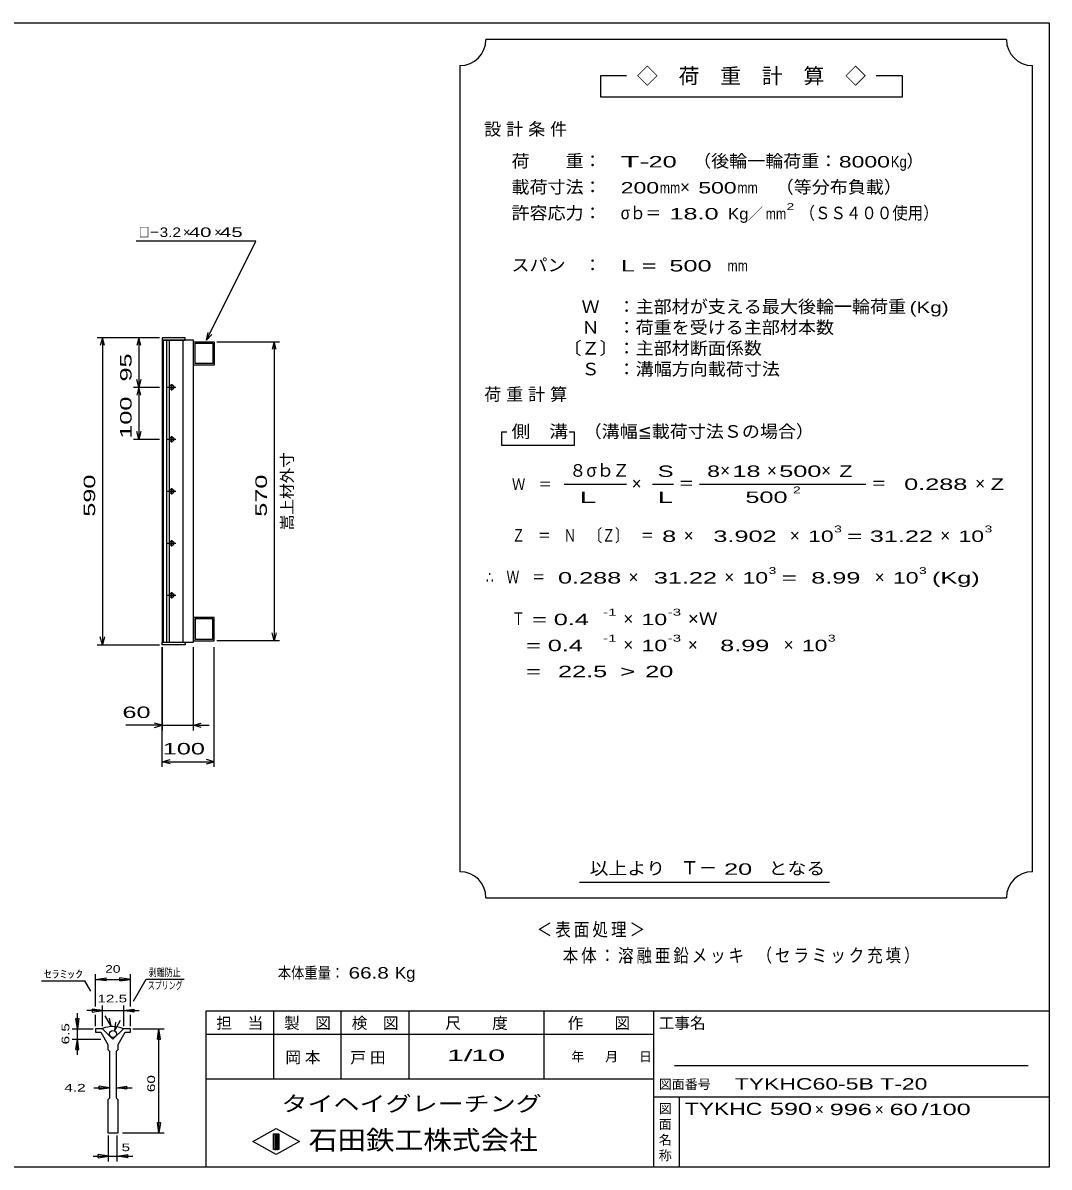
# Model space of a CAD drawing. Units: millimetres, scale not verified. Extents: x -1820 to 1724, y -1285 to 1059.
# Drawn here: x -248 to 1724, y -1141 to 1059 of the extents above; entities that cross this region are included whole.
import ezdxf
from ezdxf.enums import TextEntityAlignment as Align

# ---------------------------------------------------------------- set-up
doc = ezdxf.new("R2010")
doc.units = ezdxf.units.MM
doc.header["$LTSCALE"] = 10
for name, color, linetype, lineweight in [('0_2', 150, 'Continuous', 25), ('16', 3, 'Continuous', 25), ('22', 2, 'Continuous', 25), ('32', 4, 'Continuous', 25)]:
    doc.layers.add(name, color=color, linetype=linetype, lineweight=lineweight)
doc.styles.add('ベクトル', font='')
doc.styles.get('ベクトル').set_extended_font_data('ベクトル')

msp = doc.modelspace()

# ---------------------------------------------------------------- linework, layer by layer
at = {"layer": '0_2'}
for p, q in [((-1736, 1059), (1724, 1059)), ((1724, 1059), (1724, -1141)), ((1724, -841), (104, -841)), ((104, -841), (104, -1141)), ((234, -841), (234, -971)), ((364, -971), (364, -841)), ((494, -841), (494, -971)), ((754, -971), (754, -841)), ((964, -841), (964, -1141)), ((964, -886), (104, -886)), ((1684, -946), (1004, -946)), ((104, -971), (964, -971)), ((964, -1006), (1724, -1006)), ((1014, -1141), (1014, -1006)), ((194, -1092), (239, -1067)), ((234, -1077), (244, -1077)), ((234, -1107), (234, -1077)), ((234, -1077), (236, -1077)), ((236, -1077), (236, -1107)), ((238, -1107), (238, -1077)), ((238, -1077), (240, -1077)), ((239, -1067), (284, -1092)), ((240, -1077), (240, -1107)), ((242, -1107), (242, -1077)), ((242, -1077), (244, -1077)), ((244, -1077), (244, -1107)), ((244, -1077), (244, -1107)), ((239, -1117), (194, -1092)), ((284, -1092), (239, -1117)), ((244, -1107), (234, -1107)), ((236, -1107), (238, -1107)), ((240, -1107), (242, -1107)), ((1724, -1141), (-1736, -1141))]:
    msp.add_line(p, q, dxfattribs=at)
at = {"layer": '16'}
for p, q in [((64, 453.5), (20, 453.5)), ((20, 453.5), (20, 449)), ((20, 449), (64, 449)), ((20, 449), (20, -132)), ((80, 449), (20, 449)), ((22, 449), (22, -132)), ((29, -132), (29, 449)), ((33, 449), (33, -132)), ((60, -132), (60, 449)), ((64, 449), (64, 453.5)), ((80, -132), (80, 449)), ((80, 446), (120, 446)), ((80, 401), (80, 446)), ((83, 443), (117, 443)), ((83, 404), (83, 443)), ((117, 443), (117, 404)), ((120, 446), (120, 401)), ((120, 401), (80, 401)), ((117, 404), (83, 404)), ((30, 358.5), (46, 358.5)), ((40, 361.5), (36, 361.5)), ((36, 355.5), (40, 355.5)), ((38, 364.5), (38, 352.5)), ((38, 264.5), (38, 252.5)), ((30, 258.5), (46, 258.5)), ((40, 261.5), (36, 261.5)), ((36, 255.5), (40, 255.5)), ((30, 158.5), (46, 158.5)), ((40, 161.5), (36, 161.5)), ((36, 155.5), (40, 155.5)), ((38, 164.5), (38, 152.5)), ((30, 58.5), (46, 58.5)), ((40, 61.5), (36, 61.5)), ((36, 55.5), (40, 55.5)), ((38, 64.5), (38, 52.5)), ((30, -41.5), (46, -41.5)), ((40, -38.5), (36, -38.5)), ((38, -35.5), (38, -47.5)), ((36, -44.5), (40, -44.5)), ((120, -84), (80, -84)), ((80, -84), (80, -129)), ((117, -87), (83, -87)), ((83, -87), (83, -126)), ((117, -126), (117, -87)), ((120, -129), (120, -84)), ((20, -132), (64, -132)), ((20, -136.5), (20, -132)), ((20, -132), (80, -132)), ((64, -132), (64, -136.5)), ((80, -129), (120, -129)), ((83, -126), (117, -126)), ((64, -136.5), (20, -136.5))]:
    msp.add_line(p, q, dxfattribs=at)
for centre, radius, start, end in [((36, 358.5), 3, 90, 270), ((38, 358.5), 4, 46.6, 133.4), ((38, 358.5), 4, 226.6, 313.4), ((40, 358.5), 3, 270, 90), ((36, 258.5), 3, 90, 270), ((38, 258.5), 4, 46.6, 133.4), ((38, 258.5), 4, 226.6, 313.4), ((40, 258.5), 3, 270, 90), ((36, 158.5), 3, 90, 270), ((38, 158.5), 4, 46.6, 133.4), ((38, 158.5), 4, 226.6, 313.4), ((40, 158.5), 3, 270, 90), ((36, 58.5), 3, 90, 270), ((38, 58.5), 4, 46.6, 133.4), ((38, 58.5), 4, 226.6, 313.4), ((40, 58.5), 3, 270, 90), ((36, -41.5), 3, 90, 270), ((38, -41.5), 4, 46.6, 133.4), ((40, -41.5), 3, 270, 90), ((38, -41.5), 4, 226.6, 313.4)]:
    msp.add_arc(centre, radius, start, end, dxfattribs=at)
at = {"layer": '22', "color": 4}
for p, q in [((1642, 1027), (642, 1027)), ((592, 977), (592, -573)), ((1692, -573), (1692, 977)), ((912, 957), (862, 957)), ((862, 957), (862, 917)), ((1442, 957), (1392, 957)), ((1442, 917), (1442, 957)), ((862, 917), (1442, 917)), ((200, 639), (-30, 639)), ((105, 449), (200, 639)), ((105, 449), (108, 463.6)), ((15, 453.5), (-105, 453.5)), ((-95, 453.5), (-99, 438.5)), ((-91, 438.5), (-95, 453.5)), ((-95, 453.5), (-95, -136.5)), ((15, 453.5), (-35, 453.5)), ((-25, 453.5), (-29, 438.5)), ((-21, 438.5), (-25, 453.5)), ((-25, 453.5), (-25, 358.5)), ((105, 449), (115, 460)), ((125, 446), (245, 446)), ((235, 446), (231, 431)), ((239, 431), (235, 446)), ((235, 446), (235, -129)), ((-35, 358.5), (15, 358.5)), ((-25, 358.5), (-29, 373.5)), ((-25, 358.5), (-29, 343.5)), ((-21, 373.5), (-25, 358.5)), ((-21, 343.5), (-25, 358.5)), ((-25, 358.5), (-25, 258.5)), ((-25, 258.5), (-29, 273.5)), ((-21, 273.5), (-25, 258.5)), ((682, 272), (672, 272)), ((672, 272), (672, 247)), ((812, 272), (802, 272)), ((812, 247), (812, 272)), ((-35, 258.5), (15, 258.5)), ((672, 247), (812, 247)), ((792, 172), (912, 172)), ((962, 172), (1002, 172)), ((1052, 172), (1372, 172)), ((-95, -136.5), (-99, -121.5)), ((-91, -121.5), (-95, -136.5)), ((245, -129), (125, -129)), ((235, -129), (231, -114)), ((239, -114), (235, -129)), ((-105, -136.5), (15, -136.5)), ((20, -141.5), (20, -301.5)), ((20, -371.5), (20, -141.5)), ((80, -301.5), (80, -141.5)), ((120, -371.5), (120, -141.5)), ((20, -291.5), (-50, -291.5)), ((20, -291.5), (5, -287.5)), ((5, -295.5), (20, -291.5)), ((20, -291.5), (80, -291.5)), ((80, -291.5), (95, -287.5)), ((95, -295.5), (80, -291.5)), ((80, -291.5), (110, -291.5)), ((20, -361.5), (35, -357.5)), ((35, -365.5), (20, -361.5)), ((20, -361.5), (120, -361.5)), ((120, -361.5), (105, -357.5)), ((105, -365.5), (120, -361.5)), ((822, -593), (1302, -593)), ((642, -623), (1642, -623))]:
    msp.add_line(p, q, dxfattribs=at)
for centre, start, end in [((592, 1027), 270, 0), ((1692, 1027), 180, 270), ((592, -623), 0, 90), ((1692, -623), 90, 180)]:
    msp.add_arc(centre, 50, start, end, dxfattribs=at)
at = {"layer": '32'}
for p, q in [((-108, -832), (-108, -770)), ((-41.33, -832), (-41.33, -770)), ((-212.33, -783), (-129, -783)), ((-117.33, -803), (-129, -783)), ((-108, -780), (-88, -777)), ((-88, -783), (-108, -780)), ((-108, -780), (-41.33, -780)), ((-88, -783), (-88, -777)), ((-41.33, -780), (-61.33, -777)), ((-61.33, -783), (-61.33, -777)), ((-61.33, -783), (-41.33, -780)), ((-35.33, -821.67), (-11, -779.67)), ((-11, -779.67), (62.34, -779.67)), ((-94.67, -870), (-94.67, -830)), ((-54.67, -830), (-54.67, -870)), ((-143, -875), (-146, -855)), ((-146, -855), (-140, -855)), ((-143, -875), (-143, -845)), ((-140, -855), (-143, -875)), ((-94.67, -840), (-124.67, -840)), ((-94.67, -840), (-114.67, -837)), ((-114.67, -837), (-114.67, -843)), ((-114.67, -843), (-94.67, -840)), ((-108, -870), (-108, -848)), ((-94.67, -840), (-54.67, -840)), ((-78, -870), (-89.67, -850)), ((-78, -870), (-81.67, -854.33)), ((-54.67, -840), (-34.67, -837)), ((-34.67, -843), (-54.67, -840)), ((-54.67, -840), (-24.67, -840)), ((-41.33, -870), (-41.33, -848)), ((-34.67, -837), (-34.67, -843)), ((-153, -875), (-113, -875)), ((-143, -895), (-143, -875)), ((-108, -875), (-108, -881.67)), ((-94.67, -875), (-108, -875)), ((-74.67, -895), (-94.67, -875)), ((-54.67, -875), (-74.67, -895)), ((-71.33, -878.33), (-60, -858.33)), ((-71.33, -878.33), (-69, -862.33)), ((-41.33, -875), (-54.67, -875)), ((-41.33, -881.67), (-41.33, -875)), ((-36.33, -875), (23.67, -875)), ((10.67, -895), (13.67, -875)), ((16.67, -895), (13.67, -875)), ((13.67, -1075), (13.67, -875)), ((-153, -895), (-98, -895)), ((-146, -915), (-143, -895)), ((-140, -915), (-143, -895)), ((-143, -925), (-143, -895)), ((-108, -881.67), (-98, -881.67)), ((-98, -881.67), (-84.67, -905)), ((-64.67, -905), (-51.33, -881.67)), ((-51.33, -881.67), (-41.33, -881.67)), ((10.67, -895), (16.67, -895)), ((-146, -915), (-140, -915)), ((-84.67, -905), (-84.67, -915)), ((-84.67, -915), (-81.33, -918.33)), ((-81.33, -918.33), (-81.33, -1008.33)), ((-68, -918.33), (-64.67, -915)), ((-68, -1008.33), (-68, -918.33)), ((-64.67, -915), (-64.67, -905)), ((-111.33, -988.33), (-81.33, -988.33)), ((-81.33, -988.33), (-101.33, -985.33)), ((-101.33, -991.33), (-101.33, -985.33)), ((-101.33, -991.33), (-81.33, -988.33)), ((-68, -988.33), (-48, -985.33)), ((-48, -991.33), (-68, -988.33)), ((-68, -988.33), (-38, -988.33)), ((-48, -991.33), (-48, -985.33)), ((-81.33, -1008.33), (-84.67, -1011.67)), ((-84.67, -1011.67), (-84.67, -1075)), ((-64.67, -1011.67), (-68, -1008.33)), ((-64.67, -1075), (-64.67, -1011.67)), ((13.67, -1075), (10.67, -1055)), ((10.67, -1055), (16.67, -1055)), ((16.67, -1055), (13.67, -1075)), ((-84.67, -1075), (-64.67, -1075)), ((-56.33, -1075), (23.67, -1075)), ((-83, -1130), (-83, -1080)), ((-66.33, -1130), (-66.33, -1080)), ((-113, -1120), (-83, -1120)), ((-83, -1120), (-103, -1117)), ((-103, -1123), (-103, -1117)), ((-103, -1123), (-83, -1120)), ((-83, -1120), (-66.33, -1120)), ((-66.33, -1120), (-46.33, -1117)), ((-46.33, -1123), (-66.33, -1120)), ((-66.33, -1120), (-36.33, -1120)), ((-46.33, -1123), (-46.33, -1117))]:
    msp.add_line(p, q, dxfattribs=at)
msp.add_circle((-74.67, -885), 6.67, dxfattribs=at)
msp.add_arc((-75, -920.68), 50, 66, 113, dxfattribs=at)

# ---------------------------------------------------------------- texts
at = {"layer": '0_2', "style": 'ベクトル'}
for s, height, p in [('担\u3000当', 21.99, (124, -864)), ('製\u3000図', 21.99, (254, -864)), ('検\u3000図', 21.99, (384, -864)), ('尺\u3000\u3000度', 21.99, (564, -864)), ('作\u3000\u3000図', 21.99, (799, -864)), ('工事名', 21.99, (974, -864)), ('年', 18.33, (806, -928.5)), ('月', 18.33, (871, -928.5)), ('日', 18.33, (936, -928.5)), ('図面番号', 18.33, (974, -981.5)), ('図', 18.33, (974, -1028.5)), ('面', 18.33, (974, -1058.5)), ('名', 18.33, (974, -1088.5)), ('称', 18.33, (974, -1118.5))]:
    msp.add_text(s, height=height, dxfattribs=at).set_placement(p, align=Align.MIDDLE_LEFT)
at = {"layer": '0_2', "color": 222, "style": 'ベクトル'}
for s, height, width, p in [('タイヘイグレーチング', 29.33, 1.25, (249, -1019)), ('石田鉄工株式会社', 36.66, 1.1, (301.5, -1089))]:
    msp.add_text(s, height=height, dxfattribs=dict(at, width=width)).set_placement(p, align=Align.MIDDLE_LEFT)
at = {"layer": '22', "style": 'ベクトル'}
for s, height, p in [('◇\u3000荷\u3000重\u3000計\u3000算\u3000◇', 29.33, (932, 957)), ('）', 24.19, (1450, 793.5)), ('×', 24.19, (1015, 743.5)), ('／', 21.99, (1144.5, 692)), ('×', 18.33, (60, 656.5)), ('×', 18.33, (120, 656.5)), ('８', 24.19, (802, 198.5)), ('σｂ', 24.19, (835, 198.5)), ('Ｚ', 24.19, (885, 198.5)), ('×', 24.19, (1092, 198.5)), ('×', 24.19, (1182, 198.5)), ('×', 24.19, (1286, 198.5)), ('×', 24.19, (922, 173.5)), ('×', 24.19, (1582, 173.5)), ('×', 24.19, (1022, 73.5)), ('×', 24.19, (1226, 73.5)), ('×', 24.19, (1515, 73.5)), ('×', 24.19, (916, -6.5)), ('×', 24.19, (1100, -6.5)), ('×', 24.19, (1389, -6.5)), ('×', 24.19, (906, -86.5)), ('×', 24.19, (906, -136.5)), ('×', 24.19, (1030, -136.5)), ('×', 24.19, (1214, -136.5)), ('Ｔ－', 25.66, (1016, -565.5)), ('×', 21.99, (1274, -1030)), ('×', 21.99, (1389, -1030))]:
    msp.add_text(s, height=height, dxfattribs=at).set_placement(p, align=Align.MIDDLE_LEFT)
for s, height, width, p in [('荷\u3000\u3000重：\u3000', 24.19, 1.05, (691, 793.5)), ('T-', 21.99, 2, (901, 792)), (' 20 ', 21.99, 1.65, (941, 792)), ('（後輪一輪荷重：', 24.19, 1.05, (1040, 793.5)), ('8000', 21.99, 1.5, (1320, 792)), ('Kg', 21.99, 0.85, (1420, 792)), ('載荷寸法：\u3000', 24.19, 1.05, (691, 743.5)), ('200', 21.99, 1.5, (901, 742)), ('mm', 21.99, 0.8, (976, 742)), ('500', 21.99, 1.5, (1050, 742)), ('mm', 21.99, 0.8, (1125, 742)), ('\u3000（等分布負載）', 24.19, 1.05, (1164, 743.5)), ('許容応力：\u3000', 24.19, 1.05, (691, 693.5)), ('σｂ＝', 24.19, 0.9, (901, 693.5)), ('2', 13.2, 1.5, (1219.5, 706)), ('（ＳＳ４００使用）', 24.19, 0.9, (1244.5, 693.5)), (' 18.0', 21.99, 1.65, (981, 692)), ('Kg', 21.99, 1.1, (1107, 692)), ('mm', 21.99, 0.8, (1179.5, 692)), ('□－', 18.33, 0.8, (-25, 656.5)), ('3.2', 18.33, 1.2, (15, 656.5)), (' 40 ', 18.33, 1.6, (60, 656.5)), (' 45 ', 18.33, 1.6, (120, 656.5)), ('スパン\u3000：\u3000', 24.19, 1.05, (691, 593.5)), ('L = ', 21.99, 1.65, (901, 592)), (' 500 ', 21.99, 1.65, (981, 592)), ('mm', 21.99, 0.8, (1106, 592)), ('\u3000Ｗ\u3000：主部材が支える最大後輪一輪荷重', 24.19, 1.05, (791, 513.5)), ('(Kg)', 21.99, 1.35, (1456, 512)), ('\u3000Ｎ\u3000：荷重を受ける主部材本数', 24.19, 1.05, (791, 473.5)), ('〔Ｚ〕：主部材断面係数', 24.19, 1.05, (791, 433.5)), ('\u3000Ｓ\u3000：溝幅方向載荷寸法', 24.19, 1.05, (791, 393.5)), ('側\u3000溝', 24.19, 1.1, (691, 273.5)), ('\u3000（溝幅≦載荷寸法Ｓの場合）', 24.19, 1.05, (795, 273.5)), ('S', 21.99, 1.55, (972, 197)), ('8', 21.99, 1.5, (1067, 197)), (' 18 ', 21.99, 1.65, (1102, 197)), (' 500 ', 21.99, 1.65, (1192, 197)), ('Z', 21.99, 1.4, (1321, 197)), ('Ｗ\u3000＝', 21.99, 0.85, (692, 172)), ('＝', 24.19, 0.9, (1012, 173.5)), ('＝', 24.19, 0.9, (1382, 173.5)), (' 0.288', 21.99, 1.65, (1432, 172)), ('Z', 21.99, 1.4, (1612, 172)), ('L', 21.99, 1.8, (972, 147)), (' 500 ', 21.99, 1.65, (1127, 147)), ('2', 13.2, 1.5, (1232, 161)), ('Ｚ\u3000＝\u3000Ｎ\u3000〔Ｚ〕\u3000＝', 24.19, 0.75, (692, 73.5)), ('3', 13.2, 1.5, (1311, 86)), ('3', 13.2, 1.5, (1600, 86)), (' 8 ', 21.99, 1.65, (967, 72)), ('  3.902', 21.99, 1.65, (1052, 72)), ('10', 21.99, 1.5, (1261, 72)), ('=', 21.99, 1.7, (1336, 72)), (' 31.22', 21.99, 1.65, (1366, 72)), ('10', 21.99, 1.5, (1550, 72)), ('∴\u3000Ｗ\u3000＝', 24.19, 0.75, (642, -6.5)), (' 0.288', 21.99, 1.65, (767, -8)), (' 31.22', 21.99, 1.65, (951, -8)), ('10', 21.99, 1.5, (1135, -8)), ('3', 13.2, 1.5, (1185, 6)), ('  8.99', 21.99, 1.65, (1240, -8)), ('10', 21.99, 1.5, (1424, -8)), ('3', 13.2, 1.5, (1474, 6)), ('(Kg)', 21.99, 1.65, (1499, -8)), ('=', 21.99, 1.7, (1210, -8)), ('Ｔ', 24.19, 0.75, (692, -86.5)), (' = 0.4', 21.99, 1.65, (717, -88)), ('-1', 13.2, 1.65, (867, -74)), ('10', 21.99, 1.5, (941, -88)), ('-3', 13.2, 1.65, (991, -74)), ('×Ｗ', 24.19, 1.1, (1030, -86.5)), ('  = 0.4', 21.99, 1.65, (692, -138)), ('-1', 13.2, 1.65, (867, -124)), ('10', 21.99, 1.5, (941, -138)), ('-3', 13.2, 1.65, (991, -124)), ('  8.99', 21.99, 1.65, (1065, -138)), ('10', 21.99, 1.5, (1249, -138)), ('3', 13.2, 1.5, (1299, -124)), ('  =', 21.99, 1.65, (692, -188)), (' 22.5', 21.99, 1.65, (767, -188)), ('>', 21.99, 1.7, (899.5, -188)), (' 20 ', 21.99, 1.65, (934.5, -188)), (' 60 ', 21.99, 1.65, (-70, -266.5)), (' 100 ', 21.99, 1.65, (7.5, -336.5)), ('以上より\u3000', 24.19, 1.1, (841, -566.5)), (' 20 ', 21.99, 1.65, (1086, -568)), ('となる', 24.19, 1.1, (1185, -566.5)), ('本体重量：', 21.99, 0.85, (242, -767.5)), (' 66.8', 21.99, 1.35, (367, -767.5)), ('Kg', 21.99, 1.1, (467, -767.5)), ('1/', 21.99, 2, (567, -926)), (' 10 ', 21.99, 2, (597, -926)), ('TYKHC60-5B T-20', 21.99, 1.5, (1120, -981)), ('TYKHC', 23.46, 1.4, (1024, -1029)), (' 590 ', 23.46, 1.55, (1174, -1029)), (' 996 ', 21.99, 1.65, (1289, -1030)), (' 60 ', 21.99, 1.65, (1404, -1030)), ('/', 21.99, 1.65, (1479, -1030)), (' 100 ', 21.99, 1.65, (1479, -1030))]:
    msp.add_text(s, height=height, dxfattribs=dict(at, width=width)).set_placement(p, align=Align.MIDDLE_LEFT)
at = {"layer": '22', "style": 'ベクトル', "width": 1.65}
for s, p in [(' 95 ', (-50, 356)), (' 100 ', (-50, 246)), (' 590 ', (-120, 96)), (' 570', (210, 96))]:
    msp.add_text(s, height=21.99, rotation=90, dxfattribs=at).set_placement(p, align=Align.MIDDLE_LEFT)
at = {"layer": '22', "style": 'ベクトル'}
msp.add_text('嵩上材外寸', height=21.99, rotation=90, dxfattribs=at).set_placement((260, 83.5), align=Align.MIDDLE_LEFT)
at = {"layer": '22', "attachment_point": 4, "style": 'ベクトル'}
for s, insert, char_height in [('\\T1.28;設計条件', (638.5, 853.5), 24.19), ('\\T1.28;荷重計算', (638.5, 343.5), 24.19), ('\\T1.5;\\W2;\\~L\\~', (797, 147), 21.99), ('\\T1.2;\\W0.85;＜表面処理＞', (739.5, -685.5), 25.66), ('\\T1.19;\\W0.85;本体：溶融亜鉛メッキ', (789.5, -735.5), 25.66), ('\\T1.19;\\W0.85;（セラミック充填）', (1162, -735.5), 25.66), ('\\T1.25;岡本\u3000', (256.5, -931), 21.99), ('\\T1.25;戸田\u3000', (381.5, -931.5), 21.99)]:
    msp.add_mtext(s, dxfattribs=dict(at, insert=insert, char_height=char_height))
at = {"layer": '32', "color": 2, "style": 'ベクトル'}
for s, width, p in [('ｾﾗﾐｯｸ', 1.5, (-207.33, -770)), ('20', 1.35, (-89.67, -760)), ('剥離防止', 0.75, (-6, -766.67)), ('スプリング', 0.65, (-7.66, -791.67)), ('12.5', 1.5, (-104.67, -817)), (' 4.2 ', 1.5, (-176.33, -988.33)), (' 5 ', 1.5, (-66.33, -1103))]:
    msp.add_text(s, height=14.66, dxfattribs=dict(at, width=width)).set_placement(p, align=Align.MIDDLE_LEFT)
at = {"layer": '32', "color": 2, "style": 'ベクトル', "width": 1.5}
for s, p in [('6.5', (-166, -905)), (' 60 ', (-1.33, -1005))]:
    msp.add_text(s, height=14.66, rotation=90, dxfattribs=at).set_placement(p, align=Align.MIDDLE_LEFT)

doc.saveas('drawing.dxf')
